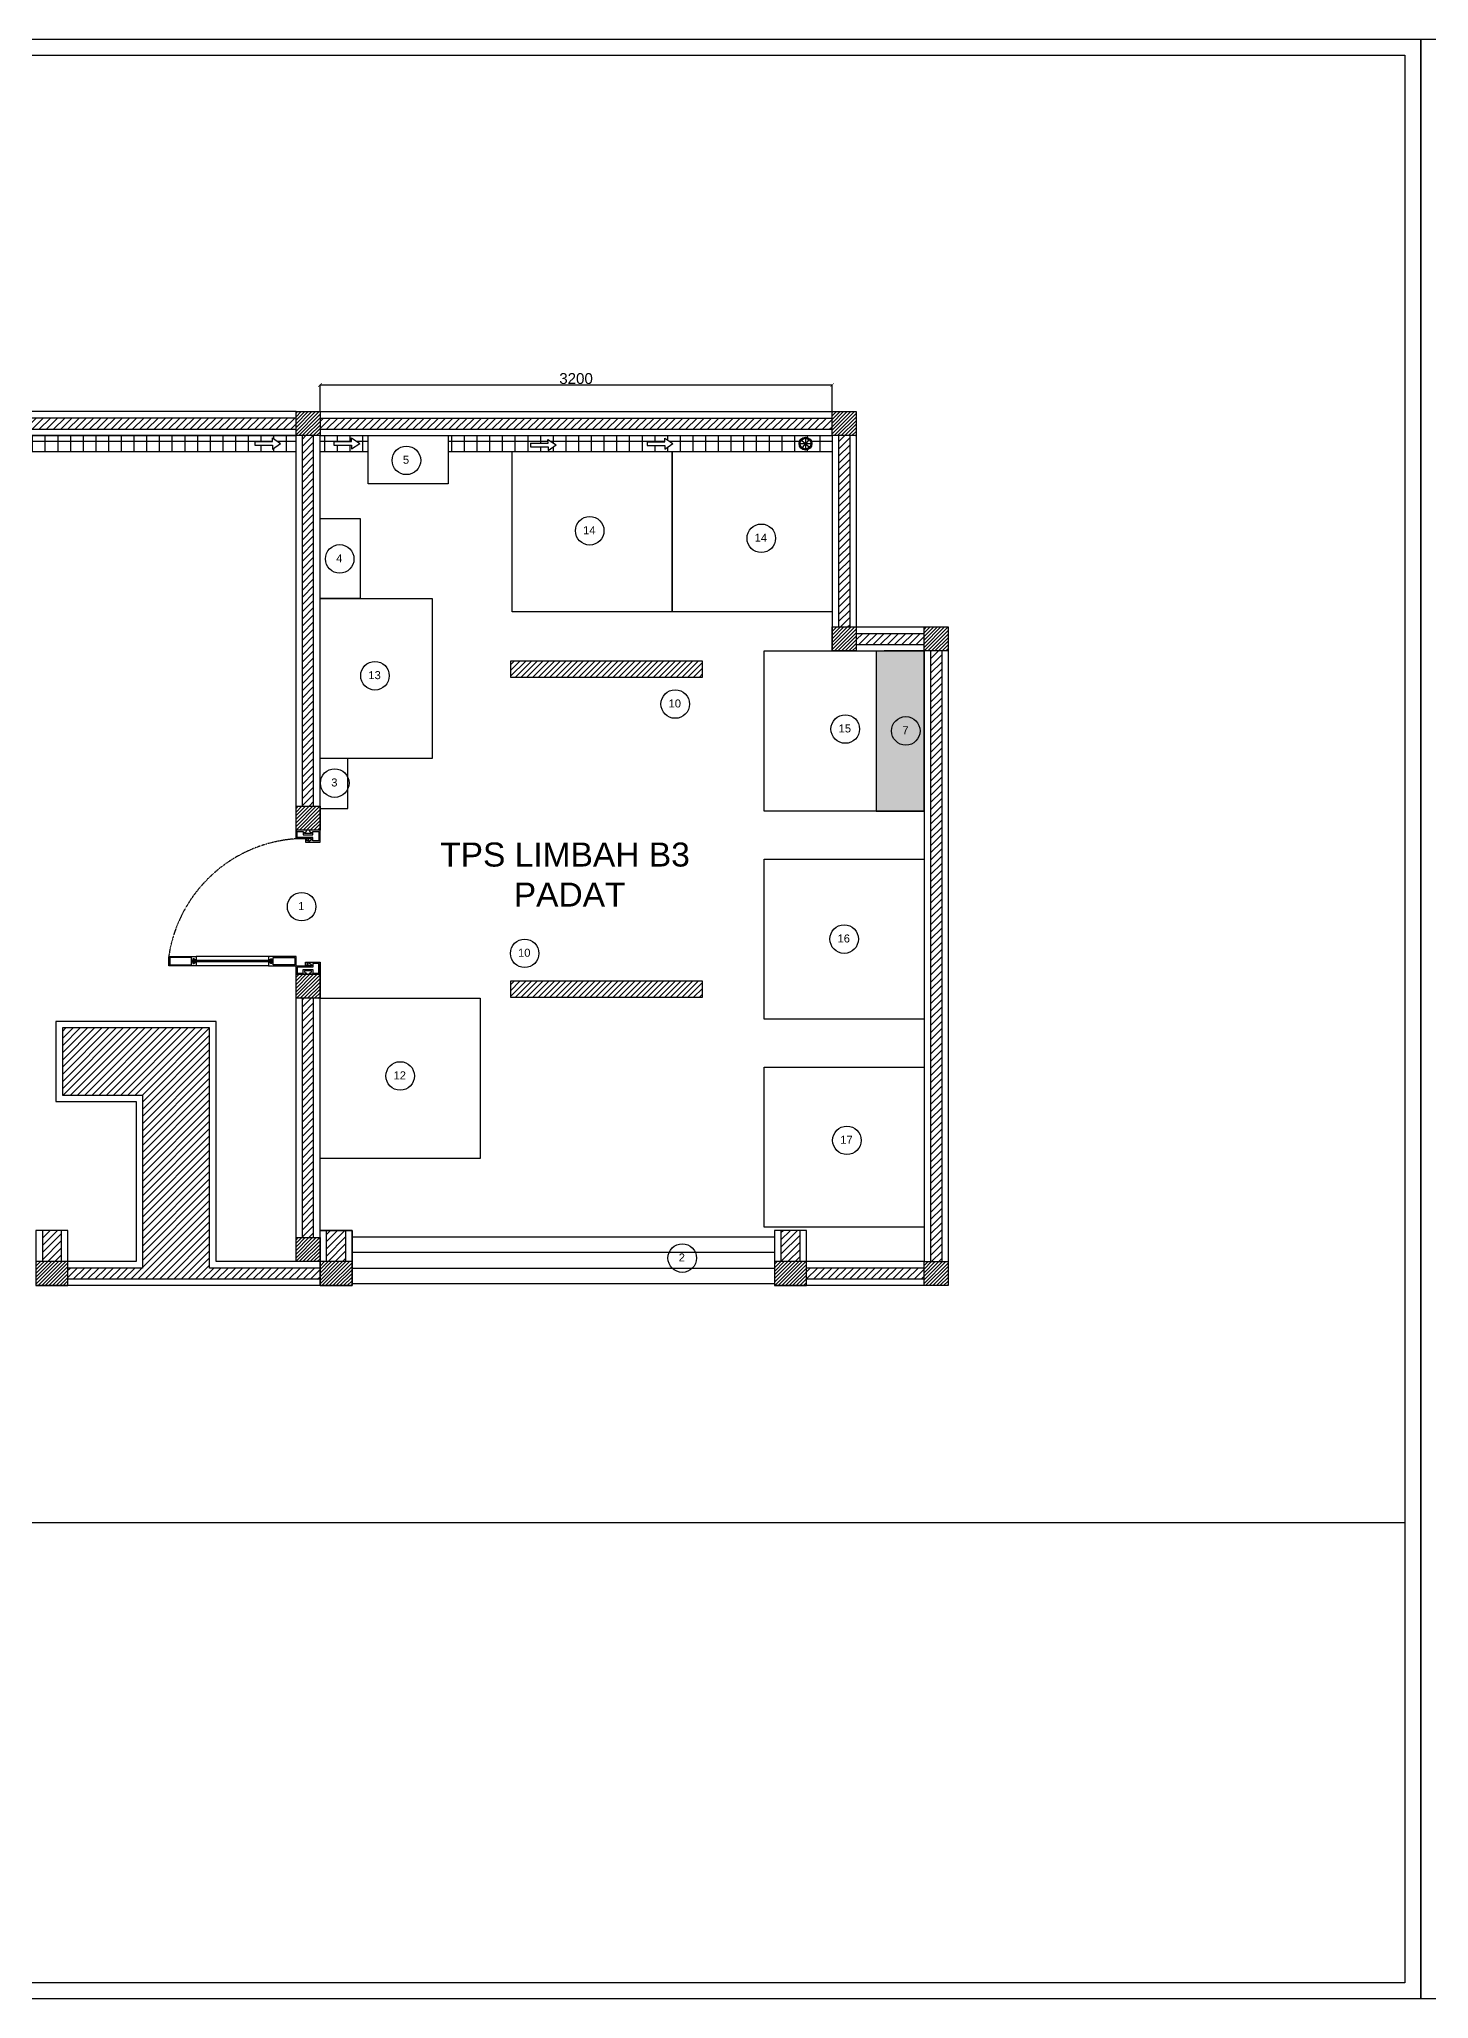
# Model space of a CAD drawing. Header units: millimetres. Extents: x -152054 to 94068, y -14280 to 91468.
# Drawn here: x -98951 to -90267, y 56711 to 68952 of the extents above; entities that cross this region are included whole.
import ezdxf

# ---------------------------------------------------------------- set-up
doc = ezdxf.new("R2010")
doc.units = ezdxf.units.MM
doc.linetypes.add('HIDDEN', pattern=[0.375, 0.25, -0.125])
doc.layers.add('ALM', color=120, linetype='Continuous')
doc.styles.get("Standard").update_dxf_attribs({"font": 'arial.ttf'})
doc.dimstyles.new('ISO-25', dxfattribs={"dimtxt": 67.5, "dimasz": 22.5, "dimexe": 1.25, "dimexo": 0.625, "dimgap": 5.63, "dimtad": 1, "dimtoh": 1, "dimdec": 0, "dimtxsty": 'Standard', "dimblk": 'ARCHTICK', "dimcen": 2.5, "dimclrd": 40, "dimclre": 40, "dimclrt": 1, "dimadec": 0, "dimazin": 0, "dimtfac": 1, "dimtdec": 0, "dimtmove": 0, "dimatfit": 3, "dimldrblk": 'BOXFILLED', "dimfxl": 1, "dimarcsym": 0})
pattern_1 = [(45, (-3980.026, 20720.764), (-22.45064, 22.45064), [])]
pattern_2 = [(45, (-3980.026, 20720.764), (-11.2253202, 11.2253202), [])]

# ---------------------------------------------------------------- blocks, each defined once
blk = doc.blocks.new('_ArchTick')
at = {"color": 0, "linetype": 'ByBlock', "const_width": 0.15}
blk.add_lwpolyline([(-0.5, -0.5), (0.5, 0.5)], dxfattribs=at)
blk = doc.blocks.new('*D46')
at = {"color": 40, "lineweight": -2, "transparency": 16777216}
for p, q in [((-97196, 66626), (-97196, 66793)), ((-93996, 66792), (-97196, 66792)), ((-93996, 66626), (-93996, 66793))]:
    blk.add_line(p, q, dxfattribs=at)
at = {"layer": 'Defpoints', "color": 0, "transparency": 16777216}
for p in [(-97196, 66792), (-97196, 66626), (-93996, 66626)]:
    blk.add_point(p, dxfattribs=at)
at = {"color": 40, "lineweight": -2, "transparency": 16777216, "xscale": 22.5, "yscale": 22.5, "zscale": 22.5, "rotation": 180}
blk.add_blockref('_ArchTick', (-97196, 66792), dxfattribs=at)
at = {"color": 40, "lineweight": -2, "transparency": 16777216, "xscale": 22.5, "yscale": 22.5, "zscale": 22.5}
blk.add_blockref('_ArchTick', (-93996, 66792), dxfattribs=at)
at = {"color": 1, "transparency": 16777216, "insert": (-95596, 66832), "char_height": 67.5, "attachment_point": 5}
blk.add_mtext('3200', dxfattribs=at)
blk = doc.blocks.new('_BoxFilled')
at = {"color": 0, "linetype": 'ByBlock', "lineweight": -2}
blk.add_line((-0.5, 0), (-1, 0), dxfattribs=at)
at = {"color": 0, "linetype": 'ByBlock'}
blk.add_solid([(-0.5, 0.5), (0.5, 0.5), (-0.5, -0.5), (0.5, -0.5)], dxfattribs=at)

msp = doc.modelspace()

# ---------------------------------------------------------------- hatches: boundary and pattern name
at = {"transparency": 33554559}
h = msp.add_hatch(dxfattribs=at)
h.set_pattern_fill('ANSI31', color=1, scale=5)
h.set_pattern_definition(pattern_2)
h.paths.add_polyline_path([(-102310.7, 66475.7), (-102310.7, 66625.7), (-102460.7, 66625.7), (-102460.7, 66475.7)])
h.paths.add_polyline_path([(-99903.2, 66625.7), (-99903.2, 66475.7), (-99753.2, 66475.7), (-99753.2, 66625.7)])
h.paths.add_polyline_path([(-97195.7, 66475.7), (-97195.7, 66625.7), (-97345.7, 66625.7), (-97345.7, 66475.7)])
h.paths.add_polyline_path([(-93845.7, 66625.7), (-93995.7, 66625.7), (-93995.7, 66475.7), (-93845.7, 66475.7)])
h.paths.add_polyline_path([(-93845.7, 65280.7), (-93995.7, 65280.7), (-93995.7, 65130.7), (-93845.7, 65130.7)])
h.paths.add_polyline_path([(-93420.7, 65130.7), (-93270.7, 65130.7), (-93270.7, 65280.7), (-93420.7, 65280.7)])
h.paths.add_polyline_path([(-93270.7, 61315.7), (-93420.7, 61315.7), (-93420.7, 61165.7), (-93270.7, 61165.7)])
h.paths.add_polyline_path([(-94155.7, 61165.7), (-94155.7, 61315.7), (-94355.7, 61315.7), (-94355.7, 61165.7)])
h.paths.add_polyline_path([(-97195.7, 61165.7), (-96995.7, 61165.7), (-96995.7, 61315.7), (-97195.7, 61315.7)])
h.paths.add_polyline_path([(-97345.7, 61315.7), (-97195.7, 61315.7), (-97195.7, 61465.7), (-97345.7, 61465.7)])
h.paths.add_polyline_path([(-98770.7, 61165.7), (-98770.7, 61315.7), (-98970.7, 61315.7), (-98970.7, 61165.7)])
h.paths.add_polyline_path([(-97195.7, 62960.7), (-97195.7, 63110.7), (-97345.5, 63110.7), (-97345.5, 62960.7)])
h.paths.add_polyline_path([(-101610.5, 61315.7), (-101810.5, 61315.7), (-101810.5, 61165.7), (-101610.5, 61165.7)])
h.paths.add_polyline_path([(-102310.7, 61165.7), (-102310.7, 61315.7), (-102460.7, 61315.7), (-102460.7, 61165.7)])
h.paths.add_polyline_path([(-102460.7, 62475.7), (-102310.7, 62475.7), (-102310.7, 62625.7), (-102460.7, 62625.7)])
h.paths.add_polyline_path([(-103460.7, 62475.7), (-103460.7, 62625.7), (-103610.7, 62625.7), (-103610.7, 62475.7)])
h.paths.add_polyline_path([(-102310.7, 64625.7), (-102460.7, 64625.7), (-102460.7, 64475.7), (-102310.7, 64475.7)])
h.paths.add_polyline_path([(-103460.7, 64475.7), (-103460.7, 64625.7), (-103610.7, 64625.7), (-103610.7, 64475.7)])
h = msp.add_hatch()
h.set_pattern_fill('ANSI37', color=4, scale=25, angle=45)
h.set_pattern_definition([(90, (-3980.026, 20720.764), (-79.375, 0), []), (180, (-3980.026, 20720.764), (0, -79.375), [])])
h.paths.add_polyline_path([(-93995.7, 66475.7), (-96395.7, 66475.7), (-96395.7, 66375.7), (-93995.7, 66375.7)])
h.paths.add_polyline_path([(-95152, 66437.3), (-95041.9, 66437.5), (-95041.9, 66460.7), (-94990.8, 66425.9), (-95041.8, 66391), (-95041.9, 66414.2), (-95152, 66414.1)], flags=16)
h.paths.add_polyline_path([(-95720.2, 66417.5), (-95771.3, 66382.6), (-95771.3, 66405.8), (-95881.4, 66405.6), (-95881.4, 66428.9), (-95771.3, 66429), (-95771.4, 66452.3)], flags=16)
h.paths.add_polyline_path([(-94122.5, 66425.7, -1), (-94202.4, 66425.7, -1)], flags=16)
h.paths.add_polyline_path([(-94128.9, 66425.7, -1), (-94195.9, 66425.7, -1)], flags=0)
h.paths.add_polyline_path([(-96895.7, 66475.7), (-97195.7, 66475.7), (-97195.7, 66375.7), (-96895.7, 66375.7)])
h.paths.add_polyline_path([(-97109, 66438.7), (-96998.9, 66438.8), (-96998.9, 66462.1), (-96947.8, 66427.3), (-96998.8, 66392.4), (-96998.9, 66415.6), (-97109, 66415.4)], flags=16)
h.paths.add_polyline_path([(-97345.7, 66475.7), (-102310.7, 66475.7), (-102310.7, 66375.7), (-97345.7, 66375.7)])
h.paths.add_polyline_path([(-99983.3, 66424.7), (-100034.3, 66389.8), (-100034.3, 66413), (-100144.4, 66412.9), (-100144.5, 66436.1), (-100034.4, 66436.3), (-100034.4, 66459.5)], flags=16)
h.paths.add_polyline_path([(-97603.7, 66415.4), (-97603.8, 66438.6), (-97493.7, 66438.8), (-97493.7, 66462), (-97442.6, 66427.3), (-97493.6, 66392.3), (-97493.6, 66415.6)], flags=16)
h.paths.add_polyline_path([(-102038.8, 66423), (-102089.8, 66388.1), (-102089.8, 66411.3), (-102199.9, 66411.1), (-102200, 66434.4), (-102089.9, 66434.5), (-102089.9, 66457.8)], flags=16)
h.paths.add_polyline_path([(-102460.7, 66475.7), (-103460.7, 66475.7), (-103460.7, 66375.7), (-102460.7, 66375.7)])
h.paths.add_polyline_path([(-102839.1, 66421.6), (-102890.1, 66386.7), (-102890.2, 66409.9), (-103000.3, 66409.8), (-103000.3, 66433), (-102890.2, 66433.2), (-102890.2, 66456.4)], flags=16)
h = msp.add_hatch()
h.set_pattern_fill('ANSI31', color=1, scale=10)
h.set_pattern_definition(pattern_1)
h.paths.add_polyline_path([(-97345.7, 66515.7), (-97345.7, 66585.7), (-99753.2, 66585.7), (-99753.2, 66515.7)])
h = msp.add_hatch()
h.set_pattern_fill('ANSI31', color=1, scale=10)
h.set_pattern_definition(pattern_1)
h.paths.add_polyline_path([(-97235.7, 66475.7), (-97305.7, 66475.7), (-97305.7, 64161.1), (-97235.7, 64161.1)])
h = msp.add_hatch()
h.set_pattern_fill('ANSI31', color=1, scale=10)
h.set_pattern_definition(pattern_1)
h.paths.add_polyline_path([(-97195.7, 66585.7), (-97195.7, 66515.7), (-93995.7, 66515.7), (-93995.7, 66585.7)])
h = msp.add_hatch()
h.set_pattern_fill('ANSI31', color=1, scale=10)
h.set_pattern_definition(pattern_1)
h.paths.add_polyline_path([(-93885.7, 66475.7), (-93955.7, 66475.7), (-93955.7, 65280.7), (-93885.7, 65280.7)])
h = msp.add_hatch()
h.set_pattern_fill('ANSI31', color=1, scale=10)
h.set_pattern_definition(pattern_1)
h.paths.add_polyline_path([(-93420.7, 65240.7), (-93845.7, 65240.7), (-93845.7, 65170.7), (-93420.7, 65170.7)])
at = {"true_color": 0x939598}
h = msp.add_hatch(color=252, dxfattribs=at)
h.dxf.hatch_style = 1
h.paths.add_polyline_path([(-93420.7, 65130.7), (-93720.7, 65130.7), (-93720.7, 64130.7), (-93420.7, 64130.7)])
h = msp.add_hatch()
h.set_pattern_fill('ANSI31', color=1, scale=10)
h.set_pattern_definition(pattern_1)
h.paths.add_polyline_path([(-93310.7, 65130.7), (-93380.7, 65130.7), (-93380.7, 61315.7), (-93310.7, 61315.7)])
at = {"true_color": 0xf8d731}
h = msp.add_hatch(dxfattribs=at)
h.set_pattern_fill('ANSI31', color=40, scale=8)
h.set_pattern_definition([(45, (1095.385, 15910.52), (-17.960512, 17.960512), [])])
h.paths.add_polyline_path([(-94805.5, 65067.1), (-96005.5, 65067.1), (-96005.5, 65017.1), (-96005.5, 64967.1), (-94805.5, 64967.1)])
at = {"transparency": 33554559}
h = msp.add_hatch(dxfattribs=at)
h.set_pattern_fill('ANSI31', color=1, scale=5)
h.set_pattern_definition(pattern_2)
h.paths.add_polyline_path([(-97195.7, 64161.1), (-97345.7, 64161.1), (-97345.7, 64011.1), (-97195.7, 64011.1)])
at = {"true_color": 0xed1f24}
h = msp.add_hatch(dxfattribs=at)
h.set_pattern_fill('ANSI31', color=240, scale=15, angle=-90)
h.set_pattern_definition([(315, (-100488.25, 70651.9), (33.67596, 33.67596), [])])
h.paths.add_polyline_path([(-97248.1, 63171.4), (-97261.6, 63178.1), (-97263.1, 63177.2), (-97249.6, 63170.4)])
at = {"true_color": 0xf8d731}
h = msp.add_hatch(dxfattribs=at)
h.set_pattern_fill('ANSI31', color=40, scale=8)
h.set_pattern_definition([(45, (1095.385, 13910.52), (-17.960512, 17.960512), [])])
h.paths.add_polyline_path([(-94805.5, 63067.1), (-96005.5, 63067.1), (-96005.5, 63017.1), (-96005.5, 62967.1), (-94805.5, 62967.1)])
h = msp.add_hatch()
h.set_pattern_fill('ANSI31', color=1, scale=10)
h.set_pattern_definition(pattern_1)
h.paths.add_polyline_path([(-97235.7, 62960.7), (-97305.7, 62960.7), (-97305.7, 61465.7), (-97235.7, 61465.7)])
h = msp.add_hatch()
h.set_pattern_fill('ANSI31', color=1, scale=10)
h.set_pattern_definition(pattern_1)
h.paths.add_polyline_path([(-97885.7, 61275.7), (-97885.7, 62775.7), (-98805.7, 62775.7), (-98805.7, 62355.7), (-98595.7, 62355.7), (-98305.7, 62355.7), (-98305.7, 61275.7), (-98770.7, 61275.7), (-98770.7, 61205.7), (-97195.7, 61205.7), (-97195.7, 61275.7)])
h = msp.add_hatch()
h.set_pattern_fill('ANSI31', color=1, scale=10)
h.set_pattern_definition(pattern_1)
h.paths.add_polyline_path([(-98810.7, 61510.7), (-98930.7, 61510.7), (-98930.7, 61315.7), (-98810.7, 61315.7)])
h = msp.add_hatch()
h.set_pattern_fill('ANSI31', color=1, scale=10)
h.set_pattern_definition(pattern_1)
h.paths.add_polyline_path([(-97155.7, 61315.7), (-97035.7, 61315.7), (-97035.7, 61510.7), (-97155.7, 61510.7)])
h = msp.add_hatch()
h.set_pattern_fill('ANSI31', color=1, scale=10)
h.set_pattern_definition(pattern_1)
h.paths.add_polyline_path([(-94315.7, 61315.7), (-94195.7, 61315.7), (-94195.7, 61510.7), (-94315.7, 61510.7)])
h = msp.add_hatch()
h.set_pattern_fill('ANSI31', color=1, scale=10)
h.set_pattern_definition(pattern_1)
h.paths.add_polyline_path([(-93420.7, 61205.7), (-93420.7, 61275.7), (-94155.7, 61275.7), (-94155.7, 61205.7)])

# ---------------------------------------------------------------- linework, layer by layer
for points in [[(-106743.8, 68952.4), (-90317.5, 68952.4), (-90317.5, 56710.7), (-106743.8, 56710.7)], [(-90317.5, 68952.4), (-73891.2, 68952.4), (-73891.2, 56710.7), (-90317.5, 56710.7)], [(-106643.8, 68852.4), (-90417.5, 68852.4), (-90417.5, 56810.7), (-106643.8, 56810.7)], [(-97195.7, 66475.7), (-97345.7, 66475.7), (-97345.7, 66625.7), (-97195.7, 66625.7)], [(-93845.7, 66475.7), (-93995.7, 66475.7), (-93995.7, 66625.7), (-93845.7, 66625.7)], [(-93845.7, 65130.7), (-93995.7, 65130.7), (-93995.7, 65280.7), (-93845.7, 65280.7)], [(-93270.7, 65130.7), (-93420.7, 65130.7), (-93420.7, 65280.7), (-93270.7, 65280.7)], [(-97195.7, 64011.1), (-97345.7, 64011.1), (-97345.7, 64161.1), (-97195.7, 64161.1)], [(-97195.5, 62960.7), (-97345.5, 62960.7), (-97345.5, 63110.7), (-97195.5, 63110.7)], [(-97195.7, 61315.7), (-97345.7, 61315.7), (-97345.7, 61465.7), (-97195.7, 61465.7)], [(-96995.7, 61165.7), (-97195.7, 61165.7), (-97195.7, 61510.7), (-96995.7, 61510.7)], [(-98970.7, 61165.7), (-98770.7, 61165.7), (-98770.7, 61315.7), (-98970.7, 61315.7)], [(-97195.7, 61165.7), (-96995.7, 61165.7), (-96995.7, 61315.7), (-97195.7, 61315.7)], [(-94355.7, 61165.7), (-94155.7, 61165.7), (-94155.7, 61315.7), (-94355.7, 61315.7)], [(-93270.7, 61165.7), (-93420.7, 61165.7), (-93420.7, 61315.7), (-93270.7, 61315.7)]]:
    msp.add_lwpolyline(points, close=True)
for points in [[(-97345.7, 66625.7), (-103610.7, 66625.7)], [(-97345.7, 66625.7), (-93845.7, 66625.7), (-93845.7, 65280.7), (-93270.7, 65280.7), (-93270.7, 61165.7), (-94305.7, 61165.7)], [(-97345.7, 66475.7), (-102310.7, 66475.7)], [(-102310.7, 66475.7), (-97345.7, 66475.7)], [(-97345.7, 66585.7), (-99753.2, 66585.7)], [(-99753.2, 66515.7), (-97345.7, 66515.7)], [(-97345.7, 63956.8), (-97345.7, 66475.7)], [(-97305.7, 64161.1), (-97305.7, 66475.7)], [(-97235.7, 64161.1), (-97235.7, 66475.7)], [(-97195.7, 66585.7), (-93995.7, 66585.7)], [(-97195.7, 66515.7), (-93995.7, 66515.7)], [(-97195.7, 63936.2), (-97195.7, 66475.7), (-93995.7, 66475.7), (-93995.7, 65130.7), (-93420.7, 65130.7), (-93420.7, 61315.7), (-94155.7, 61315.7), (-94155.7, 61510.7), (-94355.7, 61510.7), (-94355.7, 61315.7)], [(-97195.7, 66475.7), (-93995.7, 66475.7)], [(-96895.7, 66475.7), (-96395.7, 66475.7), (-96395.7, 66175.7), (-96895.7, 66175.7), (-96895.7, 66475.7)], [(-93955.7, 66475.7), (-93955.7, 65280.7)], [(-93885.7, 66475.7), (-93885.7, 65280.7)], [(-102310.7, 66375.7), (-97345.7, 66375.7)], [(-97603.8, 66438.6), (-97493.7, 66438.8)], [(-97603.8, 66438.6), (-97603.7, 66415.4)], [(-97603.7, 66415.4), (-97493.6, 66415.6)], [(-97493.7, 66438.8), (-97493.7, 66462), (-97442.6, 66427.3)], [(-97493.6, 66415.6), (-97493.6, 66392.3), (-97442.6, 66427.3)], [(-97195.7, 66375.7), (-96895.7, 66375.7)], [(-97109, 66438.7), (-96998.9, 66438.8)], [(-97109, 66438.7), (-97109, 66415.4)], [(-97109, 66415.4), (-96998.9, 66415.6)], [(-96998.9, 66438.8), (-96998.9, 66462.1), (-96947.8, 66427.3)], [(-96998.9, 66415.6), (-96998.8, 66392.4), (-96947.8, 66427.3)], [(-96395.7, 66375.7), (-93995.7, 66375.7)], [(-95995.7, 66375.7), (-94995.7, 66375.7), (-94995.7, 65375.7), (-95995.7, 65375.7), (-95995.7, 66375.7)], [(-95881.4, 66428.9), (-95771.3, 66429)], [(-95881.4, 66428.9), (-95881.4, 66405.6)], [(-95881.4, 66405.6), (-95771.3, 66405.8)], [(-95771.3, 66429), (-95771.4, 66452.3), (-95720.2, 66417.5)], [(-95771.3, 66405.8), (-95771.3, 66382.6), (-95720.2, 66417.5)], [(-95152, 66437.3), (-95041.9, 66437.5)], [(-95152, 66437.3), (-95152, 66414.1)], [(-95152, 66414.1), (-95041.9, 66414.2)], [(-95041.9, 66437.5), (-95041.9, 66460.7), (-94990.8, 66425.9)], [(-95041.9, 66414.2), (-95041.8, 66391), (-94990.8, 66425.9)], [(-94995.7, 66375.7), (-93995.7, 66375.7), (-93995.7, 65375.7), (-94995.7, 65375.7), (-94995.7, 66375.7)], [(-94195.9, 66425.7), (-94128.9, 66425.7)], [(-94187.5, 66447.8), (-94137.3, 66403.6)], [(-94140.3, 66450.9), (-94184.5, 66400.6)], [(-94162.4, 66459.2), (-94162.4, 66392.2)], [(-97195.7, 65958.4), (-96945.7, 65958.4), (-96945.7, 65458.4), (-97195.7, 65458.4), (-97195.7, 65958.4)], [(-97195.7, 65458.4), (-96495.7, 65458.4), (-96495.7, 64458.4), (-97195.7, 64458.4), (-97195.7, 65458.4)], [(-94420.7, 65130.7), (-93420.7, 65130.7), (-93420.7, 64130.7), (-94420.7, 64130.7), (-94420.7, 65130.7)], [(-93845.7, 65240.7), (-93420.7, 65240.7)], [(-93845.7, 65170.7), (-93420.7, 65170.7)], [(-93720.7, 65130.7), (-93720.7, 64130.7), (-93420.7, 64130.7), (-93420.7, 65130.7), (-93670.7, 65130.7)], [(-93380.7, 65130.7), (-93380.7, 61315.7)], [(-93310.7, 65130.7), (-93310.7, 61315.7)], [(-96005.5, 65017.1), (-96005.5, 64967.1), (-94805.5, 64967.1), (-94805.5, 65067.1), (-96005.5, 65067.1), (-96005.5, 65017.1)], [(-97195.7, 64147.3), (-97021.2, 64147.3), (-97021.2, 64458.4), (-97195.7, 64458.4)], [(-97195.7, 64011.1), (-97345.7, 64011.1)], [(-94420.7, 63830.7), (-93420.7, 63830.7), (-93420.7, 62830.7), (-94420.7, 62830.7), (-94420.7, 63830.7)], [(-97345.7, 61315.7), (-97345.7, 63223)], [(-97195.7, 61510.7), (-97195.7, 63185.6)], [(-97345.5, 63110.7), (-97195.7, 63110.7)], [(-97320.7, 63110.7), (-97195.7, 63110.7)], [(-96005.5, 63017.1), (-96005.5, 62967.1), (-94805.5, 62967.1), (-94805.5, 63067.1), (-96005.5, 63067.1), (-96005.5, 63017.1)], [(-97305.7, 61465.7), (-97305.7, 62960.7)], [(-97235.7, 61465.7), (-97235.7, 62960.7)], [(-97195.7, 62960.7), (-96195.7, 62960.7), (-96195.7, 61960.7), (-97195.7, 61960.7), (-97195.7, 62960.7)], [(-97195.7, 61315.7), (-97845.7, 61315.7), (-97845.7, 62815.7), (-98845.7, 62815.7), (-98845.7, 62315.7), (-98595.7, 62315.7), (-98345.7, 62315.7)], [(-97195.7, 61275.7), (-97885.7, 61275.7), (-97885.7, 62775.7), (-98805.7, 62775.7), (-98805.7, 62355.7), (-98595.7, 62355.7), (-98305.7, 62355.7)], [(-94420.7, 62530.7), (-93420.7, 62530.7), (-93420.7, 61530.7), (-94420.7, 61530.7), (-94420.7, 62530.7)], [(-98345.7, 62315.7), (-98345.7, 61315.7)], [(-98305.7, 62355.7), (-98305.7, 61275.7)], [(-98770.7, 61315.7), (-98770.7, 61510.7), (-98970.7, 61510.7), (-98970.7, 61315.7)], [(-98930.7, 61510.7), (-98930.7, 61315.7)], [(-98810.7, 61315.7), (-98810.7, 61510.7)], [(-98770.7, 61315.7), (-98770.7, 61510.7)], [(-96995.7, 61315.7), (-96995.7, 61510.7), (-97195.7, 61510.7), (-97195.7, 61510.7)], [(-97155.7, 61315.7), (-97155.7, 61510.7)], [(-97035.7, 61510.7), (-97035.7, 61315.7)], [(-96995.7, 61470.3), (-94355.7, 61470.3)], [(-94315.7, 61510.7), (-94315.7, 61315.7)], [(-94195.7, 61315.7), (-94195.7, 61510.7)], [(-96995.7, 61375.3), (-94355.7, 61375.3)], [(-98345.7, 61315.7), (-98770.7, 61315.7)], [(-98305.7, 61275.7), (-98770.7, 61275.7)], [(-97195.7, 61315.7), (-97845.7, 61315.7)], [(-96995.7, 61315.7), (-96995.7, 61165.7)], [(-96995.7, 61275.3), (-94355.7, 61275.3)], [(-94355.7, 61315.7), (-94355.7, 61165.7)], [(-93420.7, 61275.7), (-94155.7, 61275.7)], [(-97345.7, 61165.7), (-98970.7, 61165.7)], [(-97195.7, 61205.7), (-98770.7, 61205.7)], [(-96995.7, 61165.7), (-97345.7, 61165.7)], [(-96995.7, 61179.4), (-94355.7, 61179.4)], [(-94305.7, 61165.7), (-94355.7, 61165.7)], [(-93420.7, 61205.7), (-94155.7, 61205.7)], [(-106643.8, 59686.7), (-90417.5, 59686.7)]]:
    msp.add_lwpolyline(points)
at = {"color": 5}
for centre in [(-96656, 66321.4), (-95510.7, 65881.4), (-94438.5, 65834.5), (-97072.8, 65705.8), (-96852.5, 64975.9), (-94976.6, 64799), (-93914, 64642.9), (-93535.5, 64631.3), (-97103.9, 64305.4), (-97310.7, 63533.3), (-93920.7, 63330.7), (-95917.2, 63241.7), (-96695.1, 62475.7), (-93903.7, 62073.5), (-94932.6, 61338.1)]:
    msp.add_circle(centre, 89.2, dxfattribs=at)
for radius in [40, 33.5]:
    msp.add_circle((-94162.4, 66425.7), radius)
at = {"layer": 'ALM'}
for p, q in [((-97517.7, 63223), (-97968.8, 63223)), ((-97517.7, 63163.1), (-97968.8, 63163.1))]:
    msp.add_line(p, q, dxfattribs=at)
for points in [[(-97248.1, 63958.7), (-97248.1, 63950.4), (-97261.6, 63943.7), (-97261.6, 63936.2), (-97195.7, 63936.2), (-97195.7, 64011.1), (-97261.6, 64011.1), (-97261.6, 64003.6), (-97248.1, 63996.8), (-97248.1, 63989.4), (-97270.6, 63989.4), (-97293.1, 63989.4), (-97293.1, 63996.8), (-97279.6, 64003.6), (-97279.6, 64011.1), (-97345.5, 64011.1), (-97345.5, 63958.7)], [(-97338, 63966.1), (-97338, 64003.6), (-97300.5, 64003.6), (-97300.5, 63981.9), (-97270.6, 63981.9), (-97240.6, 63981.9), (-97240.6, 64003.6), (-97203.2, 64003.6), (-97203.2, 63943.7), (-97240.6, 63943.7), (-97240.6, 63966.1)], [(-97263.1, 63936.2), (-97263.1, 63944.6), (-97249.6, 63951.3), (-97249.6, 63957.2), (-97270.6, 63957.2), (-97270.6, 63943.7), (-97278.1, 63943.7), (-97278.1, 63957.2), (-97285.6, 63957.2), (-97285.6, 63936.2)], [(-97968.8, 63202.1), (-97976.2, 63202.1), (-97983, 63208.1), (-97990.5, 63208.1), (-97990.5, 63178.1), (-97983, 63178.1), (-97976.2, 63184.1), (-97968.8, 63184.1), (-97968.8, 63163.1), (-98141, 63163.1), (-98141, 63170.6), (-98141, 63170.6), (-98141, 63215.5), (-98141, 63215.5), (-98141, 63223), (-97968.8, 63223)], [(-97998, 63215.5), (-98133.5, 63215.5), (-98133.5, 63170.6), (-97998, 63170.6)], [(-97517.7, 63202.1), (-97510.2, 63202.1), (-97503.5, 63208.1), (-97496, 63208.1), (-97496, 63178.1), (-97503.5, 63178.1), (-97510.2, 63184.1), (-97517.7, 63184.1), (-97517.7, 63163.1), (-97345.5, 63163.1), (-97345.5, 63170.6), (-97345.5, 63170.6), (-97345.5, 63215.5), (-97345.5, 63215.5), (-97345.5, 63223), (-97517.7, 63223)], [(-97488.5, 63215.5), (-97353, 63215.5), (-97353, 63170.6), (-97488.5, 63170.6)], [(-97248.1, 63163.1), (-97248.1, 63171.4), (-97261.6, 63178.1), (-97261.6, 63185.6), (-97195.7, 63185.6), (-97195.7, 63110.7), (-97261.6, 63110.7), (-97261.6, 63118.2), (-97248.1, 63125), (-97248.1, 63132.4), (-97270.6, 63132.4), (-97293.1, 63132.4), (-97293.1, 63125), (-97279.6, 63118.2), (-97279.6, 63110.7), (-97345.5, 63110.7), (-97345.5, 63163.1)], [(-97338, 63155.6), (-97338, 63118.2), (-97300.5, 63118.2), (-97300.5, 63139.9), (-97270.6, 63139.9), (-97240.6, 63139.9), (-97240.6, 63118.2), (-97203.2, 63118.2), (-97203.2, 63178.1), (-97240.6, 63178.1), (-97240.6, 63155.6)], [(-97263.1, 63185.6), (-97263.1, 63177.2), (-97249.6, 63170.4), (-97249.6, 63164.6), (-97270.6, 63164.6), (-97270.6, 63178.1), (-97278.1, 63178.1), (-97278.1, 63164.6), (-97285.6, 63164.6), (-97285.6, 63185.6)]]:
    msp.add_lwpolyline(points, close=True, dxfattribs=at)
at = {"layer": 'ALM', "color": 251}
for points in [[(-97968.8, 63196.1), (-97984.5, 63196.1), (-97984.5, 63190.1), (-97968.8, 63190.1), (-97968.8, 63184.1), (-97990.5, 63184.1), (-97990.5, 63202.1), (-97968.8, 63202.1)], [(-97984.5, 63190.1), (-97502, 63190.1), (-97502, 63196.1), (-97984.5, 63196.1)], [(-97517.7, 63196.1), (-97502, 63196.1), (-97502, 63190.1), (-97517.7, 63190.1), (-97517.7, 63184.1), (-97496, 63184.1), (-97496, 63202.1), (-97517.7, 63202.1)]]:
    msp.add_lwpolyline(points, close=True, dxfattribs=at)
at = {"layer": 'ALM', "color": 251, "linetype": 'HIDDEN', "ltscale": 0.35}
msp.add_arc((-97288.4, 63096.8), 861.9, 89.82866, 171.57773, dxfattribs=at)

# ---------------------------------------------------------------- texts
at = {"color": 5, "char_height": 50, "attachment_point": 1}
for s, insert in [('\\pxqc;5', (-96705.8, 66350.2)), ('\\pxqc;14', (-95560.5, 65910.2)), ('\\pxqc;14', (-94488.3, 65863.3)), ('\\pxqc;4', (-97122.5, 65734.5)), ('\\pxqc;13', (-96902.3, 65004.7)), ('\\pxqc;10', (-95026.4, 64827.7)), ('\\pxqc;15', (-93963.8, 64671.7)), ('\\pxqc;7', (-93585.3, 64660.1)), ('\\pxqc;3', (-97153.7, 64334.1)), ('\\pxqc;1', (-97360.5, 63562)), ('\\pxqc;16', (-93970.5, 63359.5)), ('\\pxqc;10', (-95967, 63270.5)), ('\\pxqc;12', (-96744.9, 62504.4)), ('\\pxqc;17', (-93953.4, 62102.3)), ('\\pxqc;2', (-94982.4, 61366.9))]:
    msp.add_mtext_dynamic_manual_height_columns(s, width=94.502, gutter_width=12.5, heights=[0], dxfattribs=dict(at, insert=insert))
at = {"insert": (-96604.3, 63933.9), "char_height": 150, "attachment_point": 1}
msp.add_mtext_dynamic_manual_height_columns('\\pxqc;{\\C3;TPS LIMBAH B3  PADAT}', width=1936.507, gutter_width=17.5, heights=[0], dxfattribs=at)

# ---------------------------------------------------------------- dimensions: what is measured, and where the dimension line sits
dim = msp.add_linear_dim(base=(-97195.7, 66791.9), p1=(-93995.7, 66625.7), p2=(-97195.7, 66625.7), dimstyle='ISO-25')
dim.commit()
dim.dimension.update_dxf_attribs({"geometry": '*D46', "text_midpoint": (-95595.7, 66832)})

doc.saveas('drawing.dxf')
